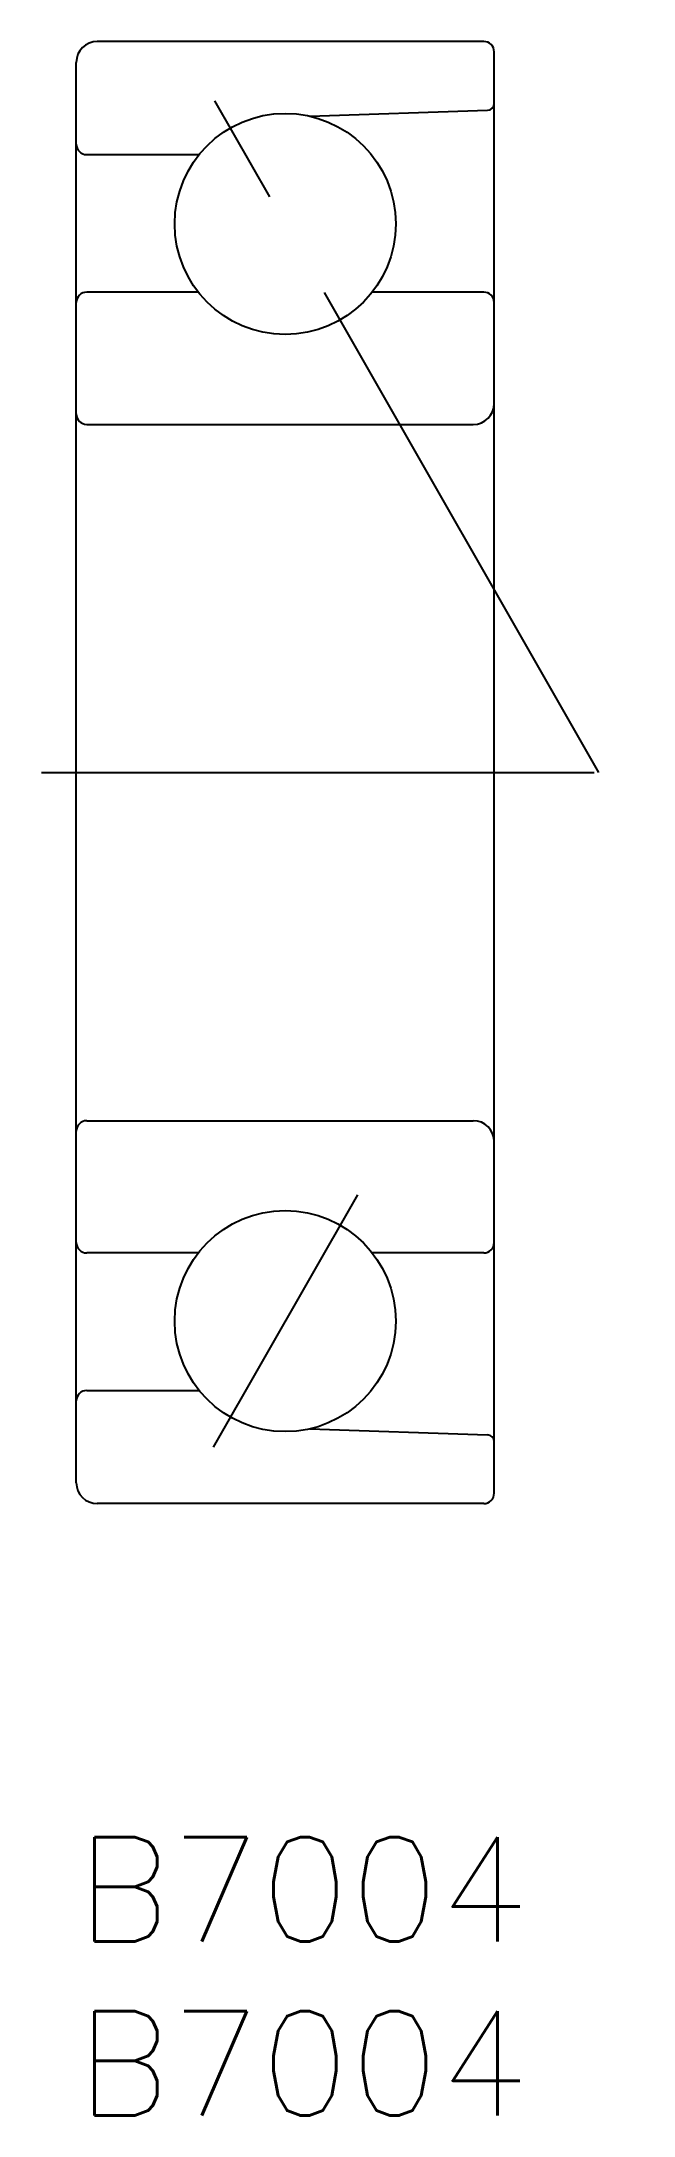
# Model space of a CAD drawing. Extents: x -1 to 16, y -7.5 to 52.1.
import ezdxf
from ezdxf.enums import TextEntityAlignment as Align

# ---------------------------------------------------------------- set-up
doc = ezdxf.new("R2010")
doc.units = 0
doc.header["$LTSCALE"] = 0.5
doc.linetypes.add('CENTER', pattern=[50.8, 31.75, -6.35, 6.35, -6.35])
for name, color, linetype in [('MSM_CENTER', 1, 'CENTER'), ('MSM_CONTINUOUS', 7, 'CONTINUOUS'), ('MSM_PART_NUMBER', 7, 'CONTINUOUS')]:
    doc.layers.add(name, color=color, linetype=linetype)
doc.styles.get("Standard").update_dxf_attribs({"font": 'txt.shx', "height": 3, "bigfont": 'bigfont.shx'})

msp = doc.modelspace()

# ---------------------------------------------------------------- linework, layer by layer
at = {"layer": 'MSM_CENTER'}
for p, q in [((15, 31.077), (3.929, 50.461)), ((-1, 31.077), (16, 31.077)), ((8.071, 18.944), (3.929, 11.694))]:
    msp.add_line(p, q, dxfattribs=at)
at = {"layer": 'MSM_CONTINUOUS'}
for p, q in [((11.7, 52.077), (0.6, 52.077)), ((0, 10.677), (0, 51.477)), ((12, 10.377), (12, 51.777)), ((6.706, 49.931), (11.807, 50.101)), ((0.3, 48.827), (3.527, 48.827)), ((3.501, 44.877), (0.3, 44.877)), ((11.7, 44.877), (8.499, 44.877)), ((0.3, 41.077), (11.4, 41.077)), ((0, 31.077), (0, 31.077)), ((0, 20.877), (0, 20.878)), ((0.3, 21.077), (11.4, 21.077)), ((3.501, 17.277), (0.3, 17.277)), ((11.7, 17.277), (8.499, 17.277)), ((0.3, 13.327), (3.527, 13.327)), ((6.706, 12.223), (11.807, 12.054)), ((11.7, 10.077), (0.6, 10.077))]:
    msp.add_line(p, q, dxfattribs=at)
for centre in [(6, 46.836), (6, 15.319)]:
    msp.add_circle(centre, 3.175, dxfattribs=at)
for centre, radius, start, end in [((0.6, 51.477), 0.6, 90, 180), ((11.7, 51.777), 0.3, 0, 90), ((11.8, 50.301), 0.2, 271.90622, 0), ((0.3, 49.127), 0.3, 180, 270), ((0.3, 44.577), 0.3, 90, 180), ((11.7, 44.577), 0.3, 0, 90), ((0.3, 41.377), 0.3, 180, 270), ((11.4, 41.677), 0.6, 270, 0), ((0.3, 20.777), 0.3, 90, 180), ((11.4, 20.477), 0.6, 0, 90), ((0.3, 17.577), 0.3, 180, 270), ((11.7, 17.577), 0.3, 270, 0), ((0.3, 13.027), 0.3, 90, 180), ((11.8, 11.854), 0.2, 0, 88.09378), ((0.6, 10.677), 0.6, 180, 270), ((11.7, 10.377), 0.3, 270, 0)]:
    msp.add_arc(centre, radius, start, end, dxfattribs=at)

# ---------------------------------------------------------------- texts
at = {"layer": 'MSM_PART_NUMBER'}
for p in [(6.5, -3.4), (6.5, -8.4)]:
    msp.add_text('B7004', height=3, dxfattribs=at).set_placement(p, align=Align.BOTTOM_CENTER)

doc.saveas('drawing.dxf')
